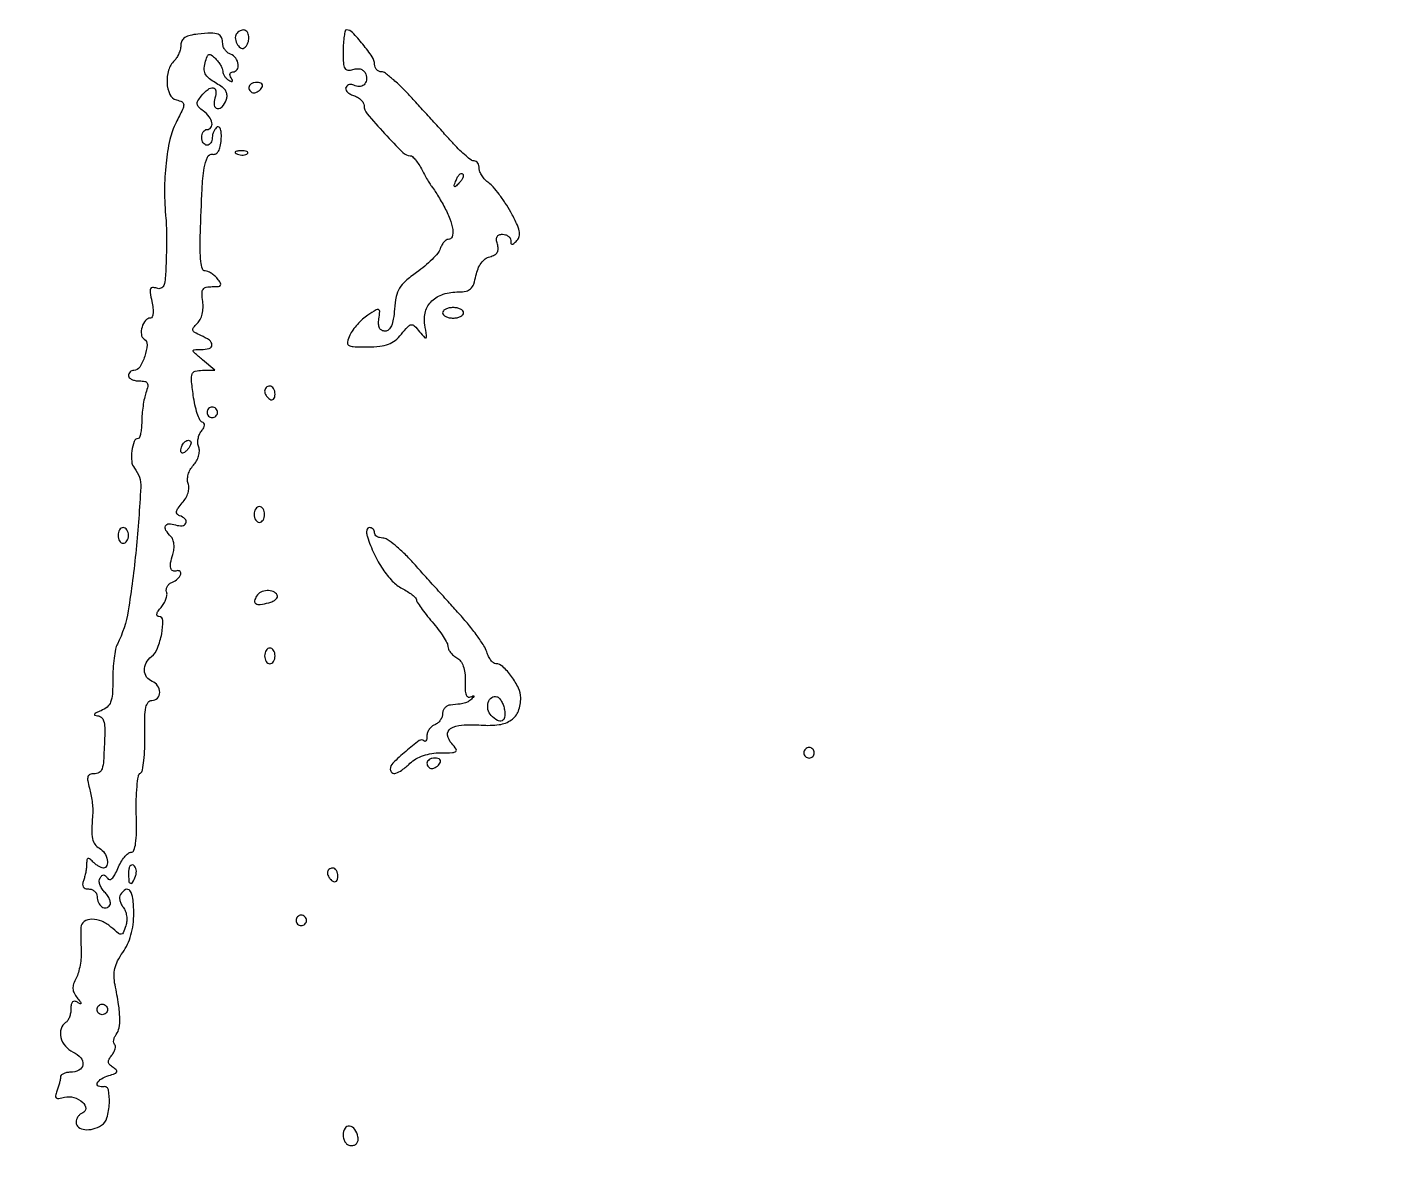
# Model space of a CAD drawing. Extents: x 0 to 4160, y 0 to 3120.
# Drawn here: x 3637.7 to 3898.8, y 150.3 to 365.5 of the extents above; entities that cross this region are included whole.
import ezdxf

# ---------------------------------------------------------------- set-up
doc = ezdxf.new("R2010")
doc.units = 0

msp = doc.modelspace()

# ---------------------------------------------------------------- linework, layer by layer
for points in [[(4159.499279, 606.274193, 0.000001), (4159.667734, 974.478125, 0.000057)], [(757.647081, 3119.740147, 0.000002), (520.492565, 3119.487217, 0.4139)], [(1964.75, 0.149832, 0.000016), (2717.930904, 0.232101, 0.000028), (3351.473438, 0.357111), (3926.491843, 0.502577, 0.944149)], [(4159.806661, 1380.08378, 0.000034), (4159.883999, 1862.25)]]:
    msp.add_lwpolyline(points, format="xyb")
for points in [[(3670.25, 364.21064, 0.031453), (3668.755164, 363.959706, 0.084903), (3667.766422, 363.543301, 0.126947), (3667.204167, 362.940066, 0.125073), (3667, 362.136642, -0.059479), (3666.909841, 361.381419, -0.03903), (3666.63757, 360.547708, -0.039006), (3666.238677, 359.765632, -0.059012), (3665.766195, 359.166195, 0.124283), (3664.656577, 357.307071, 0.085703), (3664.362119, 354.861187, 0.097055), (3664.898524, 352.712833, 0.222789), (3666.150106, 351.670997, -0.055643), (3667.228092, 351.256664, -0.284402), (3667.54287, 350.729748, -0.109029), (3667.332148, 349.841267, -0.00637), (3666.08218, 347.336083, 0.06434), (3664.905477, 344.082699, 0.028348), (3664.166675, 339.558281, 0.026228), (3663.892603, 334.366248, 0.023781), (3664.146398, 329, -0.017559), (3664.226035, 327.667615, -0.004757), (3664.257884, 325.554532, -0.004809), (3664.248139, 323.154136, -0.004974), (3664.192071, 320.781385, -0.008727), (3664.032562, 317.65821, -0.068005), (3663.7375, 316.233992, -0.218418), (3663.203242, 315.683206, -0.186352), (3662.38757, 315.681517, 0.077465), (3661.586452, 315.853766, 0.331161), (3661.202676, 315.600997, 0.12894), (3661.135307, 314.873332, 0.013015), (3661.467025, 313.150132, -0.025001), (3661.679191, 311.885433, -0.051309), (3661.692932, 310.881962, -0.079872), (3661.525957, 310.223203, -0.299271), (3661.186444, 310, 0.22757), (3660.247143, 309.549137, 0.097493), (3659.586419, 308.284296, 0.098129), (3659.456793, 306.869776, 0.232291), (3660.004885, 305.996981, -0.2837), (3660.55076, 304.907143, -0.057662), (3660.093948, 302.695896, -0.057059), (3659.136831, 300.624893, -0.261713), (3658.024751, 300, 0.096568), (3657.633629, 299.923749, 0.09733), (3657.301021, 299.70625, 0.098504), (3657.078323, 299.381602, 0.101565), (3657, 299, 0.196293), (3657.155978, 298.618, 0.086454), (3657.607295, 298.29375, 0.066358), (3658.276099, 298.073596, 0.046404), (3659.067388, 298, -0.044133), (3660.123186, 297.906626, -0.223492), (3660.592918, 297.573984, -0.185792), (3660.685395, 296.951433, -0.029881), (3660.340346, 295.75, 0.032795), (3660.033545, 294.657824, 0.015188), (3659.772536, 293.20625, 0.014971), (3659.589736, 291.658956, 0.020151), (3659.522958, 290.25, -0.018342), (3659.468429, 289.004232, -0.02972), (3659.320692, 287.954687, -0.030041), (3659.115024, 287.179476, -0.323473), (3658.866631, 287, 0.315454), (3658.098989, 286.462169, 0.054754), (3657.655484, 284.642799, 0.052989), (3657.607348, 282.623045, 0.153866), (3658.128947, 281.344629, -0.18846), (3659.339036, 277.695183, -0.011039), (3658.452193, 265.805958, -0.015979), (3656.942464, 254.120516, -0.076991), (3654.877244, 247.763569, 0.068547), (3654.537613, 246.774978, 0.016353), (3654.257691, 245.055013, 0.016508), (3654.064474, 243.040439, 0.015652), (3654, 240.981345, -0.014887), (3653.917065, 238.196503, -0.075638), (3653.593712, 236.683375, -0.127972), (3652.923129, 235.736238, -0.079659), (3651.75, 235.031162, 0.015984), (3650.856298, 234.638311, 0.127397), (3650.514326, 234.350537, 0.501097), (3650.577422, 234.15439, 0.07262), (3651.062274, 234.063386, -0.164315), (3651.791671, 233.783605, -0.142962), (3652.252019, 233.103157, -0.071252), (3652.463908, 231.857891, -0.016962), (3652.447797, 229.75, -0.004166), (3652.232525, 225.439211, -0.059436), (3651.96196, 223.926255, -0.199562), (3651.405971, 223.252112, -0.122407), (3650.391592, 223, 0.097161), (3649.642745, 222.853096, 0.224568), (3649.264779, 222.440451, 0.120674), (3649.218421, 221.663139, 0.022129), (3649.541657, 220.25, -0.019771), (3649.821934, 219.050703, -0.015109), (3650.0364, 217.720313, -0.015348), (3650.161436, 216.46043, -0.034458), (3650.160799, 215.5, 0.00951), (3649.997597, 212.27315, 0.055291), (3650.131743, 210.57768, 0.111165), (3650.587327, 209.531894, 0.107492), (3651.45165, 208.76712, -0.120478), (3652.417312, 207.867503, -0.096521), (3652.95733, 206.548314, -0.142247), (3652.86244, 205.454027, -0.309802), (3652.2, 205, -0.102712), (3651.811004, 205.080761, -0.032763), (3651.2825, 205.3525, -0.031128), (3650.71821, 205.740756, -0.030136), (3650.2, 206.2, 0.026471), (3649.58289, 206.755011, 0.259309), (3649.25, 206.812872, 0.285731), (3649.047735, 206.562143, 0.030557), (3649, 205.781787, -0.029662), (3648.95641, 205.047659, -0.017212), (3648.821697, 204.174275, -0.017166), (3648.625672, 203.304966, -0.02758), (3648.393011, 202.581787, 0.067159), (3648.230887, 201.896449, 0.16701), (3648.348199, 201.40165, 0.176865), (3648.737605, 201.101342, 0.076855), (3649.393011, 201, -0.088448), (3650.006577, 200.890607, -0.094811), (3650.527947, 200.576711, -0.099989), (3650.876732, 200.108738, -0.110744), (3651, 199.559017, 0.104645), (3651.244516, 198.403497, 0.140282), (3651.927477, 197.585719, 0.203112), (3652.753783, 197.422107, 0.205816), (3653.440093, 197.903068, 0.166824), (3653.547301, 198.375887, 0.067564), (3653.386456, 199.025955, 0.056686), (3653.004544, 199.74071, 0.045386), (3652.445433, 200.411709, -0.054098), (3651.895025, 201.096113, -0.062922), (3651.536861, 201.84997, -0.073234), (3651.41444, 202.556141, -0.145774), (3651.561242, 203.099092, -0.056352), (3651.923802, 203.56035, -0.211657), (3652.258424, 203.692025, -0.197402), (3652.597305, 203.535764, -0.048883), (3652.975726, 203.039276, 0.245674), (3653.375687, 202.802013, 0.205969), (3653.843949, 202.974348, 0.081192), (3654.384811, 203.686016, 0.023789), (3654.972046, 204.932514, -0.031883), (3655.548637, 206.106769, -0.040862), (3656.230131, 207.098926, -0.045923), (3656.912369, 207.795045, -0.177759), (3657.470648, 208, 0.311305), (3658.03162, 208.386747, 0.056071), (3658.364883, 209.683309, 0.032934), (3658.524849, 211.84928, 0.009193), (3658.48911, 215.25, -0.012987), (3658.480858, 218.074209, -0.018935), (3658.632374, 220.558359, -0.014763), (3658.890054, 222.555623, -0.213053), (3659.271072, 223.140158, 0.206355), (3659.653773, 223.711124, 0.01676), (3659.929221, 225.533911, 0.020363), (3660.102049, 227.811375, 0.014176), (3660.11925, 230.390158, -0.008725), (3660.104684, 233.83344, -0.047778), (3660.306295, 235.680829, -0.115599), (3660.752039, 236.641666, -0.230522), (3661.487961, 237, 0.206918), (3662.528453, 237.449854, 0.190074), (3662.961685, 238.53776, 0.154863), (3662.563156, 239.808179, 0.149378), (3661.5, 240.638374, -0.152219), (3660.465336, 241.455612, -0.144531), (3660.051625, 242.733592, -0.126323), (3660.380687, 244.169268, -0.104227), (3661.376424, 245.389757, 0.130046), (3662.555716, 246.995708, 0.046857), (3663.348389, 249.74085, 0.050441), (3663.567521, 252.262981, 0.410081), (3662.820012, 253, -0.213924), (3662.494666, 253.145875, -0.241946), (3662.409702, 253.474455, -0.095787), (3662.649637, 254.022415, -0.02824), (3663.214525, 254.75, 0.045902), (3663.764199, 255.512025, 0.047526), (3664.158231, 256.352971, 0.052263), (3664.35104, 257.145089, 0.121065), (3664.286354, 257.749474, -0.125903), (3664.235388, 258.272754, -0.098681), (3664.431708, 258.810373, -0.088182), (3664.846106, 259.280235, -0.07658), (3665.416842, 259.606463, 0.096097), (3666.374475, 260.204204, 0.113094), (3666.973369, 261.087269, 0.314859), (3666.840842, 261.630345, 0.266859), (3666.25, 261.75, -0.166613), (3665.506162, 261.75628, -0.250141), (3665.077038, 262.224425, -0.111002), (3665.045642, 263.249579, -0.02922), (3665.452602, 264.850663, 0.046684), (3665.674082, 265.869615, 0.05575), (3665.683262, 266.851838, 0.063178), (3665.487386, 267.695131, 0.108164), (3665.099337, 268.300663, -0.053456), (3664.15462, 269.47229, -0.244839), (3664.077267, 270.314875, -0.311314), (3664.695802, 270.718799, -0.070674), (3666, 270.5, 0.097247), (3667.273494, 270.354903, 0.279366), (3667.965881, 270.854741, 0.314256), (3667.801357, 271.633168, 0.104643), (3666.75, 272.270567, -0.142472), (3666.291102, 272.597849, -0.2236), (3666.18343, 273.061311, -0.105505), (3666.482706, 273.728025, -0.023277), (3667.27411, 274.709283, 0.05045), (3667.934122, 275.625172, 0.056627), (3668.367443, 276.620833, 0.062942), (3668.533948, 277.581405, 0.103448), (3668.402829, 278.392627, -0.099035), (3668.267775, 279.184229, -0.062545), (3668.41141, 280.113394, -0.057758), (3668.803387, 281.057072, -0.056683), (3669.402829, 281.892627, 0.057039), (3669.995821, 282.720434, 0.056308), (3670.38952, 283.664341, 0.060838), (3670.540249, 284.591659, 0.101854), (3670.412235, 285.368117, -0.077891), (3670.254422, 286.105128, -0.05599), (3670.301943, 286.946941, -0.055785), (3670.535738, 287.760878, -0.075534), (3670.929862, 288.415489, 0.039193), (3671.371802, 289.041949, 0.116486), (3671.52813, 289.540063, 0.192373), (3671.411431, 289.906997, 0.140162), (3671.055474, 290.152754, -0.209463), (3670.618488, 290.550728, -0.025298), (3670.138611, 291.793309, -0.02661), (3669.701577, 293.405262, -0.018907), (3669.377813, 295.25, -0.008889), (3669.025874, 298.214873, -0.112615), (3669.163886, 299.322951, -0.248877), (3669.752357, 299.854648, -0.058309), (3671.114076, 300.033269), (3673.5, 300.066539), (3671.139216, 302.033269, -0.004453), (3669.580086, 303.355856, -0.185059), (3669.375363, 303.737452, -0.435157), (3669.563395, 303.963223, -0.013867), (3670.889216, 304, 0.068185), (3672.435318, 304.211827, 0.341693), (3672.923688, 304.867802, 0.240607), (3672.45346, 305.747738, 0.047055), (3670.839923, 306.658225, -0.022406), (3669.666982, 307.245952, -0.194881), (3669.309018, 307.69175, -0.246743), (3669.407073, 308.195606, -0.035867), (3670.140916, 308.986922, 0.088835), (3670.69815, 309.73187, 0.055104), (3671.078772, 310.75885, 0.050582), (3671.250841, 311.947576, 0.047136), (3671.187494, 313.175883, -0.027072), (3671.047221, 314.703019, -0.153768), (3671.260477, 315.480581, -0.201047), (3671.843585, 315.880506, -0.051135), (3673.008945, 316, 0.019768), (3674.206752, 316.047376, 0.230947), (3674.598559, 316.278524, 0.297845), (3674.600539, 316.68218, 0.029677), (3674, 317.5, 0.040076), (3673.440357, 318.073887, 0.038594), (3672.789577, 318.559133, 0.041166), (3672.148097, 318.89413, 0.100263), (3671.627555, 318.999176, -0.33417), (3671.132356, 319.371176, -0.039585), (3670.838106, 320.805195, -0.028772), (3670.691689, 323.029688, -0.009957), (3670.72941, 326.249176, -0.003842), (3671.058075, 334.605078, -0.026864), (3671.468376, 338.66528, -0.06656), (3672.079634, 340.733622, -0.340479), (3673.066973, 341.265578, 0.167863), (3673.695246, 341.373734, 0.134337), (3674.191157, 341.854773, 0.083222), (3674.534053, 342.745478, 0.032802), (3674.712558, 344.051455, 0.026851), (3674.731674, 345.204821, 0.065791), (3674.589645, 346.03969, 0.144016), (3674.31657, 346.451115, 0.323732), (3673.962558, 346.47686, 0.091057), (3673.593994, 346.143566, 0.053136), (3673.282751, 345.633427, 0.050774), (3673.0714, 345.036306, 0.059753), (3673, 344.440983, -0.067639), (3672.925146, 343.890182, -0.08433), (3672.70625, 343.423289, -0.09965), (3672.38134, 343.111069, -0.142666), (3672, 343, -0.148195), (3671.618646, 343.115568, -0.098894), (3671.29375, 343.440625, -0.082425), (3671.074694, 343.926543, -0.064853), (3671, 344.5, -0.064853), (3671.074694, 345.073457, -0.082425), (3671.29375, 345.559375, -0.098894), (3671.618646, 345.884432, -0.148195), (3672, 346, 0.23975), (3672.752983, 346.383074, 0.210159), (3672.943185, 347.252916, 0.11481), (3672.398452, 348.448137, 0.070911), (3671.287747, 349.531545, -0.036575), (3670.422885, 350.266669, -0.167015), (3670.132893, 350.848734, -0.169615), (3670.264141, 351.480636, -0.037994), (3670.910192, 352.391787, -0.048019), (3672.188272, 353.661486, -0.212172), (3673.187316, 353.93583, -0.362732), (3673.691551, 353.366354, -0.084222), (3673.5, 352, 0.106737), (3673.371403, 350.645599, 0.332042), (3673.965072, 350.019955, 0.258952), (3674.910336, 350.350434, 0.090567), (3675.685876, 351.62379, 0.085894), (3675.822537, 352.315562, 0.082659), (3675.721942, 353.022889, 0.084579), (3675.401559, 353.645919, 0.096302), (3674.904492, 354.095302, -0.014441), (3672.726417, 355.497308, -0.090008), (3671.787358, 356.426913, -0.151635), (3671.476943, 357.396144, -0.066284), (3671.644861, 358.749947, -0.022458), (3672.007687, 359.920018, -0.214291), (3672.362266, 360.287309, -0.26452), (3672.821182, 360.224329, -0.032967), (3673.607261, 359.535596, -0.032695), (3674.140243, 358.927949, -0.032457), (3674.590883, 358.254578, -0.034249), (3674.90475, 357.615325, -0.097291), (3675, 357.130446, 0.094916), (3675.084252, 356.690623, 0.052806), (3675.339137, 356.205832, 0.050026), (3675.712894, 355.752541, 0.056993), (3676.154508, 355.404508, 0.029004), (3676.613152, 355.156574, 0.315645), (3676.809017, 355.190983, 0.315645), (3676.843426, 355.386848, 0.029004), (3676.595492, 355.845492, -0.068937), (3676.400314, 356.287383, -0.143226), (3676.40265, 356.660863, -0.19028), (3676.596262, 356.906838, -0.132745), (3676.940983, 357, 0.252945), (3677.734764, 357.429014, 0.17945), (3677.964877, 358.435891, 0.128695), (3677.48409, 359.617546, 0.141428), (3676.5, 360.361626, -0.078133), (3675.926583, 360.69174, -0.065174), (3675.440625, 361.200655, -0.066724), (3675.112026, 361.803711, -0.091671), (3675, 362.409598, 0.102442), (3674.763555, 363.551533, 0.202719), (3674.106283, 364.179293, 0.100428), (3672.808055, 364.391776, 0.016371)], [(3677.735568, 364.402234, 0.210351), (3677.406646, 363.556057, 0.101767), (3677.696107, 362.406879, 0.122354), (3678.370931, 361.594365, 0.305994), (3679.104785, 361.564761, 0.096533), (3679.447691, 361.881687, 0.052635), (3679.737031, 362.378799, 0.049696), (3679.933596, 362.966781, 0.055887), (3680, 363.559017, 0.10924), (3679.804984, 364.440964, 0.197274), (3679.270167, 364.93523, 0.1881), (3678.520615, 364.923695, 0.099868)], [(3698, 360.932612, 0.012655), (3698.057883, 358.646094, 0.112021), (3698.328944, 357.680704, 0.263443), (3698.888701, 357.33072, 0.087957), (3699.881575, 357.462413, -0.064402), (3700.705913, 357.611316, -0.100714), (3701.416241, 357.503473, -0.113831), (3701.968332, 357.143252, -0.100232), (3702.337901, 356.561826, -0.129077), (3702.460629, 355.447292, -0.170597), (3701.987905, 354.550254, -0.182215), (3701.087268, 354.1828, -0.146147), (3700.069098, 354.457295, 0.10051), (3699.669265, 354.60471, 0.098279), (3699.240211, 354.586228, 0.097591), (3698.848339, 354.404824, 0.097586), (3698.554578, 354.088308, 0.205625), (3698.493446, 353.678216, 0.119853), (3698.734162, 353.233566, 0.082637), (3699.256788, 352.818541, 0.049769), (3699.985479, 352.504609, -0.055342), (3700.755895, 352.162498, -0.060326), (3701.408235, 351.667635, -0.068292), (3701.851366, 351.102448, -0.132915), (3702, 350.553194, 0.177881), (3702.564489, 349.016695, 0.010479), (3705.915034, 345.235726, 0.009893), (3709.43157, 341.57901, 0.198848), (3710.829909, 341, -0.193021), (3711.237391, 340.836607, -0.030626), (3711.833959, 340.192187, -0.030167), (3712.475816, 339.303132, -0.022277), (3713.079426, 338.25, 0.006428), (3713.658873, 337.160389, 0.00794), (3714.227798, 336.160937, 0.006691), (3714.728739, 335.337898, 0.056774), (3714.998406, 335, -0.053707), (3715.279548, 334.652108, -0.005039), (3715.866719, 333.720302, -0.006418), (3716.543167, 332.590214, -0.005005), (3717.25, 331.345708, -0.031892), (3718.394239, 328.932494, -0.062806), (3718.925876, 326.880852, -0.112926), (3718.79411, 325.523822, -0.322838), (3718.067388, 325, 0.153909), (3717.667962, 324.874067, 0.061744), (3717.237884, 324.485937, 0.053274), (3716.844676, 323.919545, 0.044914), (3716.55317, 323.25, -0.09343), (3716.079325, 322.397244, -0.022611), (3714.988127, 321.199088, -0.022415), (3713.588959, 319.916261, -0.020616), (3712.042089, 318.72562, 0.024471), (3709.914864, 317.062015, 0.07866), (3708.758599, 315.692493, 0.085641), (3708.134477, 314.099, 0.032531), (3707.806307, 311.72562, -0.020835), (3707.584278, 309.786875, -0.062147), (3707.216007, 308.505321, -0.107502), (3706.691381, 307.767556, -0.186746), (3706, 307.5, -0.123415), (3705.374572, 307.656762, -0.154011), (3704.958079, 308.08286, -0.108519), (3704.772514, 308.803015, -0.043799), (3704.8251, 309.82226, 0.014952), (3704.984113, 311.272813, 0.340397), (3704.769481, 311.602635, 0.225159), (3704.301943, 311.553255, 0.007971), (3702.729226, 310.558238, 0.037973), (3701.727813, 309.787516, 0.026629), (3700.720809, 308.781107, 0.026987), (3699.855077, 307.707215, 0.049499), (3699.291726, 306.735977, 0.043788), (3698.823853, 305.409822, 0.321735), (3699.053811, 304.818521, 0.137151), (3699.923353, 304.545016, 0.008035), (3702.724424, 304.5, 0.024969), (3705.037017, 304.615557, 0.064869), (3706.657734, 304.994029, 0.079338), (3707.930819, 305.718411, 0.053576), (3709.117696, 306.898909, -0.01284), (3710.389415, 308.388311, -0.17575), (3711.007379, 308.718281, -0.237541), (3711.596896, 308.520344, -0.02469), (3712.602622, 307.398909, 0.009476), (3713.575762, 306.245049, 0.474448), (3713.836696, 306.254129, 0.202881), (3713.935268, 306.640675, 0.003924), (3713.603625, 308.715623, -0.109479), (3713.734128, 311.235156, -0.133778), (3714.934701, 313.257153, -0.118371), (3717.133717, 314.555534, -0.074566), (3720.097506, 315, 0.051712), (3721.483917, 315.143773, 0.138529), (3722.355467, 315.599696, 0.120263), (3722.932116, 316.491193, 0.034357), (3723.368378, 318.091888, -0.044795), (3723.76273, 319.428365, -0.063956), (3724.359539, 320.510003, -0.074265), (3725.125743, 321.284226, -0.096944), (3726.02142, 321.715853, 0.05786), (3726.925121, 322.067788, 0.137135), (3727.444143, 322.560628, 0.144983), (3727.615956, 323.231438, 0.06763), (3727.460655, 324.123965, -0.049499), (3727.281672, 324.970276, -0.147944), (3727.388923, 325.545742, -0.187648), (3727.771962, 325.882913, -0.087929), (3728.432612, 326, -0.074976), (3729.031475, 325.909691, -0.088749), (3729.53958, 325.6475, -0.100688), (3729.879245, 325.257626, -0.129717), (3730, 324.8, 0.052071), (3730.056332, 324.260553, 0.352097), (3730.25, 324.102133, 0.181619), (3730.577539, 324.221987, 0.018824), (3731.189847, 324.789847, 0.144122), (3731.631554, 325.600068, 0.107071), (3731.631067, 326.624799, 0.058748), (3731.138967, 328.056046, 0.014932), (3730.006532, 330.239847, 0.017342), (3728.964572, 331.966614, 0.016897), (3727.796834, 333.632424, 0.017065), (3726.673051, 335.024055, 0.058518), (3725.816684, 335.806704, -0.047103), (3725.121659, 336.413447, -0.043822), (3724.533651, 337.153532, -0.046783), (3724.130109, 337.909546, -0.099528), (3724, 338.556704, 0.065706), (3723.927179, 339.108454, 0.083022), (3723.713806, 339.576032, 0.09915), (3723.397262, 339.888781, 0.146463), (3723.025723, 340, -0.15621), (3722.488611, 340.172001, -0.018), (3721.471392, 340.954687, -0.020291), (3720.303041, 342.005325, -0.015239), (3719.102517, 343.25, -0.000107), (3717.643071, 344.85914, -0.000042), (3715.623216, 347.0875, -0.000041), (3713.435476, 349.501878, -0.000051), (3711.39914, 351.75, 0.012855), (3709.481632, 353.760958, 0.017737), (3707.652873, 355.457812, 0.014454), (3706.072594, 356.745232, 0.165158), (3705.322347, 357, -0.108741), (3704.817855, 357.111031, -0.099735), (3704.388439, 357.42549, -0.095393), (3704.100483, 357.895476, -0.090115), (3704, 358.448478, 0.150413), (3703.566557, 359.856721, 0.022241), (3701.764038, 362.269366, 0.020169), (3699.764156, 364.520071, 0.203753), (3698.635329, 365, 0.345959), (3698.385648, 364.803752, 0.020894), (3698.186628, 363.805205, 0.024063), (3698.04579, 362.491904, 0.01468)], [(3680, 354, 0.092995), (3680.071618, 353.618268, 0.096318), (3680.276414, 353.29375, 0.099231), (3680.581949, 353.076556, 0.105429), (3680.940983, 353, 0.089642), (3681.346558, 353.073302, 0.053229), (3681.7871, 353.29375, 0.051032), (3682.193797, 353.617485, 0.06081), (3682.5, 354, 0.139169), (3682.607943, 354.379648, 0.191142), (3682.478525, 354.70625, 0.138808), (3682.110654, 354.926733, 0.066118), (3681.559017, 355, 0.062283), (3680.962904, 354.925455, 0.080552), (3680.457961, 354.70625, 0.097988), (3680.120018, 354.381379, 0.153634)], [(3677.8125, 341.316886, 0.051402), (3678.359369, 341.160852, 0.05415), (3678.916927, 341.123424, 0.060344), (3679.402231, 341.202593, 0.126455), (3679.729167, 341.395833, 0.296942), (3679.77538, 341.614691, 0.208169), (3679.592839, 341.799335, 0.077125), (3679.112848, 341.910055, 0.028489), (3678.416667, 341.921053, 0.018894), (3677.670344, 341.862007, 0.168741), (3677.37858, 341.720685, 0.470617), (3677.395823, 341.538436, 0.054073)], [(3720.124088, 335.733333, -0.011214), (3719.463552, 335.106486, -0.400052), (3719.270328, 335.111181, -0.286372), (3719.21821, 335.336218, -0.008399), (3719.564293, 336.293128, -0.036269), (3719.866277, 336.940734, -0.070189), (3720.210949, 337.395085, -0.120343), (3720.538684, 337.59249, -0.278911), (3720.806872, 337.526461, -0.20742), (3720.927901, 337.220211, -0.082976), (3720.837219, 336.768815, -0.063152), (3720.558688, 336.246577, -0.043285)], [(3717, 311, 0.191087), (3717.151477, 310.618118, 0.088204), (3717.5875, 310.29375, 0.068025), (3718.234582, 310.073693, 0.048028), (3719, 310, 0.048028), (3719.765418, 310.073693, 0.068025), (3720.4125, 310.29375, 0.088204), (3720.848523, 310.618118, 0.191087), (3721, 311, 0.191087), (3720.848523, 311.381882, 0.088204), (3720.4125, 311.70625, 0.068025), (3719.765418, 311.926307, 0.048028), (3719, 312, 0.048028), (3718.234582, 311.926307, 0.068025), (3717.5875, 311.70625, 0.088204), (3717.151477, 311.381882, 0.191087)], [(3683, 296.059017, 0.089642), (3683.073302, 295.653442, 0.053229), (3683.29375, 295.2129, 0.051032), (3683.617485, 294.806203, 0.06081), (3684, 294.5, 0.139169), (3684.379648, 294.392057, 0.191142), (3684.70625, 294.521475, 0.138808), (3684.926733, 294.889346, 0.066118), (3685, 295.440983, 0.062283), (3684.925455, 296.037096, 0.080552), (3684.70625, 296.542039, 0.097988), (3684.381379, 296.879982, 0.153634), (3684, 297, 0.092995), (3683.618268, 296.928382, 0.096318), (3683.29375, 296.723586, 0.099231), (3683.076556, 296.418051, 0.105429)], [(3672, 292, 0.099038), (3672.076342, 291.618362, 0.097945), (3672.29375, 291.29375, 0.097945), (3672.618362, 291.076342, 0.099038), (3673, 291, 0.099038), (3673.381638, 291.076342, 0.097945), (3673.70625, 291.29375, 0.097945), (3673.923658, 291.618362, 0.099038), (3674, 292, 0.099038), (3673.923658, 292.381638, 0.097945), (3673.70625, 292.70625, 0.097945), (3673.381638, 292.923658, 0.099038), (3673, 293, 0.099038), (3672.618362, 292.923658, 0.097945), (3672.29375, 292.70625, 0.097945), (3672.076342, 292.381638, 0.099038)], [(3668.183333, 284.783333, -0.034019), (3667.693024, 284.355562, -0.131573), (3667.322581, 284.204271, -0.290264), (3667.093678, 284.31173, -0.142677), (3667, 284.633333, -0.094783), (3667.175276, 285.54964, -0.102202), (3667.674729, 286.309147, -0.145728), (3668.299565, 286.647242, -0.253202), (3668.85, 286.483333, -0.212536), (3668.959631, 286.197768, -0.080535), (3668.867292, 285.770833, -0.061283), (3668.5985, 285.274266, -0.041736)], [(3681, 272.5, 0.064853), (3681.074694, 271.926543, 0.082425), (3681.29375, 271.440625, 0.098894), (3681.618646, 271.115568, 0.148195), (3682, 271, 0.148195), (3682.381354, 271.115568, 0.098894), (3682.70625, 271.440625, 0.082425), (3682.925306, 271.926543, 0.064853), (3683, 272.5, 0.064853), (3682.925306, 273.073457, 0.082425), (3682.70625, 273.559375, 0.098894), (3682.381354, 273.884432, 0.148195), (3682, 274, 0.148195), (3681.618646, 273.884432, 0.098894), (3681.29375, 273.559375, 0.082425), (3681.074694, 273.073457, 0.064853)], [(3655, 268.5, 0.064853), (3655.074694, 267.926543, 0.082425), (3655.29375, 267.440625, 0.098894), (3655.618646, 267.115568, 0.148195), (3656, 267, 0.148195), (3656.381354, 267.115568, 0.098894), (3656.70625, 267.440625, 0.082425), (3656.925306, 267.926543, 0.064853), (3657, 268.5, 0.064853), (3656.925306, 269.073457, 0.082425), (3656.70625, 269.559375, 0.098894), (3656.381354, 269.884432, 0.148195), (3656, 270, 0.148195), (3655.618646, 269.884432, 0.098894), (3655.29375, 269.559375, 0.082425), (3655.074694, 269.073457, 0.064853)], [(3702.62804, 268.25, 0.031766), (3703.92616, 264.96125, 0.037942), (3705.567825, 262.062505, 0.042272), (3707.395192, 259.782499, 0.082562), (3709.25, 258.384389, -0.019265), (3710.30347, 257.781647, -0.026805), (3711.192877, 257.157622, -0.025689), (3711.847759, 256.58697, -0.202558), (3712.002346, 256.22432, 0.144907), (3712.133675, 255.785912, 0.009573), (3712.883875, 254.684644, 0.013216), (3713.852411, 253.393479, 0.009461), (3715, 252, -0.015567), (3716.147074, 250.571962, -0.019469), (3717.116125, 249.175534, -0.018008), (3717.828932, 247.963716, -0.124066), (3717.997654, 247.29969, 0.114183), (3718.121086, 246.770944, 0.053242), (3718.498968, 246.172349, 0.048825), (3719.050123, 245.6006, 0.049029), (3719.70096, 245.147475, -0.103976), (3720.441508, 244.501347, -0.077165), (3720.95602, 243.541716, -0.060113), (3721.242594, 242.248317, -0.031586), (3721.299999, 240.599978, 0.018854), (3721.314922, 239.006694, 0.07412), (3721.504774, 238.045665, 0.195899), (3721.861863, 237.646571, 0.248277), (3722.349039, 237.662518, -0.017094), (3722.78061, 237.890086, -0.288131), (3722.933868, 237.873159, -0.409056), (3722.949385, 237.747794, -0.021966), (3722.666667, 237.410325, -0.054416), (3722.027931, 236.849205, -0.078375), (3721.3535, 236.518709, -0.045874), (3720.370469, 236.311718, -0.008177), (3718.5, 236.125, 0.098352), (3717.927364, 235.960823, 0.090147), (3717.440625, 235.586874, 0.089481), (3717.113937, 235.062783, 0.095014), (3717, 234.468615, -0.088478), (3716.887915, 233.840167, -0.06652), (3716.559375, 233.217991, -0.065663), (3716.073415, 232.696157, -0.081035), (3715.5, 232.361626, 0.082416), (3714.926584, 232.024983, 0.065864), (3714.440625, 231.496951, 0.066395), (3714.112105, 230.865608, 0.087019), (3714, 230.226345, -0.036328), (3713.959306, 229.666996, -0.101356), (3713.826037, 229.298786, -0.238143), (3713.630361, 229.177756, -0.221455), (3713.407784, 229.258883, 0.371586), (3712.535184, 229.323442, 0.016192), (3709.948489, 227.273796, 0.018728), (3707.506979, 225.044882, 0.201002), (3707, 223.834702, 0.246096), (3707.325893, 223.212677, 0.230297), (3708.038979, 223.102794, 0.086138), (3709.225751, 223.708117, 0.026634), (3710.769625, 225, -0.059467), (3711.913836, 225.836419, -0.045701), (3713.327469, 226.469572, -0.043052), (3714.924079, 226.866573, -0.039435), (3716.613174, 227, 0.00736), (3718.908491, 227.033787, 0.165774), (3719.520487, 227.262746, 0.393171), (3719.580294, 227.702969, 0.028598), (3718.748454, 228.75, -0.141902), (3717.959222, 230.398024, -0.302524), (3718.513256, 231.62925, -0.127176), (3720.632289, 232.302007, -0.030039), (3724.375197, 232.280915, 0.047939), (3727.804118, 232.384186, 0.120155), (3730.126368, 233.271772, 0.15078), (3731.465393, 234.9715, 0.092431), (3731.934927, 237.5, 0.114214), (3731.508688, 239.335506, 0.044591), (3730.151534, 241.57543, 0.043241), (3728.495781, 243.462145, 0.193377), (3727.157095, 244, -0.173873), (3726.715654, 244.158295, -0.057714), (3726.231284, 244.660937, -0.049267), (3725.781832, 245.388884, -0.038915), (3725.440995, 246.25, 0.068126), (3724.892076, 247.430842, 0.013988), (3723.592828, 249.333404, 0.014479), (3721.944531, 251.474472, 0.013166), (3720.123607, 253.587119, -0.000503), (3718.049681, 255.873569, -0.000316), (3715.630348, 258.549618, -0.000317), (3713.253322, 261.185577, -0.000582), (3711.320131, 263.337119, 0.017274), (3709.604684, 265.122681, 0.02238), (3707.906873, 266.630279, 0.020896), (3706.415963, 267.739372, 0.150573), (3705.570131, 268, -0.061822), (3704.969751, 268.074518, -0.080204), (3704.461226, 268.29375, -0.097802), (3704.12085, 268.618615, -0.154647), (3704, 269, 0.095827), (3703.92617, 269.381687, 0.097132), (3703.715469, 269.70625, 0.098664), (3703.401, 269.923543, 0.102345), (3703.031385, 270, 0.210179), (3702.709283, 269.858344, 0.129622), (3702.513348, 269.485937, 0.085903), (3702.482127, 268.920308, 0.049087)], [(3681.458881, 256.933469, 0.084473), (3681.081819, 256.003038, 0.332422), (3681.321693, 255.473557, 0.163926), (3682.158867, 255.32243, 0.02736), (3683.782423, 255.653353, 0.042551), (3684.58382, 255.937585, 0.074996), (3685.171792, 256.319113, 0.115983), (3685.462348, 256.730827, 0.238683), (3685.429736, 257.11369, 0.162233), (3684.641917, 257.771301, 0.105198), (3683.460666, 257.96711, 0.101823), (3682.269497, 257.665109, 0.142445)], [(3683, 245.5, 0.064853), (3683.074694, 244.926543, 0.082425), (3683.29375, 244.440625, 0.098894), (3683.618646, 244.115568, 0.148195), (3684, 244, 0.148195), (3684.381354, 244.115568, 0.098894), (3684.70625, 244.440625, 0.082425), (3684.925306, 244.926543, 0.064853), (3685, 245.5, 0.064853), (3684.925306, 246.073457, 0.082425), (3684.70625, 246.559375, 0.098894), (3684.381354, 246.884432, 0.148195), (3684, 247, 0.148195), (3683.618646, 246.884432, 0.098894), (3683.29375, 246.559375, 0.082425), (3683.074694, 246.073457, 0.064853)], [(3728.819551, 235.171672, -0.065596), (3728.840979, 233.752027, -0.272228), (3728.344437, 233.095439, -0.243003), (3727.470887, 233.169897, -0.055959), (3726.278145, 234.121855, -0.145613), (3725.66202, 235.259909, -0.126396), (3725.722486, 236.619416, -0.162906), (3726.39245, 237.560089, -0.241193), (3727.373207, 237.713936, -0.130958), (3727.828318, 237.416944, -0.053784), (3728.262873, 236.814277, -0.048272), (3728.613878, 236.029928, -0.044584)], [(3786, 227, 0.099038), (3786.076342, 226.618362, 0.097945), (3786.29375, 226.29375, 0.097945), (3786.618362, 226.076342, 0.099038), (3787, 226, 0.099038), (3787.381638, 226.076342, 0.097945), (3787.70625, 226.29375, 0.097945), (3787.923658, 226.618362, 0.099038), (3788, 227, 0.099038), (3787.923658, 227.381638, 0.097945), (3787.70625, 227.70625, 0.097945), (3787.381638, 227.923658, 0.099038), (3787, 228, 0.099038), (3786.618362, 227.923658, 0.097945), (3786.29375, 227.70625, 0.097945), (3786.076342, 227.381638, 0.099038)], [(3714, 225, 0.092995), (3714.071618, 224.618268, 0.096318), (3714.276414, 224.29375, 0.099231), (3714.581949, 224.076556, 0.105429), (3714.940983, 224, 0.089642), (3715.346558, 224.073302, 0.053229), (3715.7871, 224.29375, 0.051032), (3716.193797, 224.617485, 0.06081), (3716.5, 225, 0.139169), (3716.607943, 225.379648, 0.191142), (3716.478525, 225.70625, 0.138808), (3716.110654, 225.926733, 0.066118), (3715.559017, 226, 0.062283), (3714.962904, 225.925455, 0.080552), (3714.457961, 225.70625, 0.097988), (3714.120018, 225.381379, 0.153634)], [(3657, 204.059017, 0.020503), (3657.063011, 202.523001, 0.275668), (3657.377209, 202.082867, 0.395517), (3657.794126, 202.230543, 0.027681), (3658.349337, 203.467975, 0.066719), (3658.493102, 204.073335, 0.072258), (3658.466258, 204.678351, 0.081026), (3658.279146, 205.190464, 0.126981), (3657.956326, 205.526992, 0.214542), (3657.594852, 205.57458, 0.177225), (3657.280921, 205.339579, 0.099152), (3657.068264, 204.806756, 0.045552)], [(3695, 204.059017, 0.089642), (3695.073302, 203.653442, 0.053229), (3695.29375, 203.2129, 0.051032), (3695.617485, 202.806203, 0.06081), (3696, 202.5, 0.139169), (3696.379648, 202.392057, 0.191142), (3696.70625, 202.521475, 0.138808), (3696.926733, 202.889346, 0.066118), (3697, 203.440983, 0.062283), (3696.925455, 204.037096, 0.080552), (3696.70625, 204.542039, 0.097988), (3696.381379, 204.879982, 0.153634), (3696, 205, 0.092995), (3695.618268, 204.928382, 0.096318), (3695.29375, 204.723586, 0.099231), (3695.076556, 204.418051, 0.105429)], [(3655.472927, 199.956195, 0.123384), (3655.31269, 199.452583, 0.068331), (3655.360628, 198.805347, 0.0615), (3655.597703, 198.120424, 0.059232), (3655.996529, 197.504183, -0.086282), (3656.396257, 196.80699, -0.052683), (3656.625287, 195.883813, -0.05069), (3656.661847, 194.885837, -0.060739), (3656.488091, 193.962478, -0.019945), (3656.008602, 192.637475, -0.283642), (3655.619387, 192.353138, -0.193688), (3655.084933, 192.521087, -0.009602), (3653.655472, 193.740615, 0.082495), (3651.894377, 194.846942, 0.102201), (3649.997894, 195.216767, 0.144431), (3648.549058, 194.771788, 0.228887), (3647.898683, 193.676676, 0.020896), (3647.869942, 193.025491, 0.004644), (3647.877709, 191.91055, 0.004816), (3647.911079, 190.62171, 0.00463), (3647.969556, 189.316685, -0.033409), (3647.95202, 187.941806, -0.025169), (3647.756211, 186.442603, -0.025689), (3647.426954, 185.046247, -0.052163), (3647.001479, 184.002763, 0.039665), (3646.508882, 182.875901, 0.095398), (3646.379989, 181.978155, 0.104626), (3646.597209, 181.148644, 0.054167), (3647.180606, 180.244119, -0.0076), (3647.805907, 179.448109, -0.143908), (3647.917788, 179.155156, -0.576131), (3647.799334, 179.073353, -0.025008), (3647.25, 179.367059, 0.099043), (3646.707319, 179.561196, 0.237077), (3646.312378, 179.430558, 0.155885), (3646.070772, 178.962493, 0.041831), (3646, 178.118034, -0.045566), (3645.925948, 177.307139, -0.045713), (3645.70625, 176.523987, -0.049743), (3645.383658, 175.879804, -0.113876), (3645, 175.5, 0.187364), (3644.116118, 174.329526, 0.131474), (3644.09124, 172.660654, 0.111779), (3644.939051, 170.988213, 0.113346), (3646.420857, 169.854106, -0.103914), (3647.886044, 168.775433, -0.21974), (3648.28913, 167.456004, -0.244509), (3647.541693, 166.399504, -0.11943), (3645.893011, 166, 0.046539), (3645.168471, 165.932416, 0.066498), (3644.556072, 165.730275, 0.086604), (3644.142871, 165.432535, 0.195853), (3644, 165.081787, -0.046927), (3643.955858, 164.612498, -0.014662), (3643.803578, 163.921433, -0.01451), (3643.587295, 163.155548, -0.015541), (3643.33133, 162.421048, 0.040467), (3643.072677, 161.53989, 0.280717), (3643.217446, 161.134151, 0.21225), (3643.693742, 161.006203, 0.024985), (3644.794562, 161.236026, -0.137797), (3646.566925, 161.203959, -0.105394), (3648.274313, 160.266835, -0.205812), (3648.836337, 159.111799, -0.335012), (3648.25, 158.254045, 0.092683), (3647.77223, 157.987115, 0.06988), (3647.367188, 157.540772, 0.068449), (3647.093651, 156.989655, 0.081183), (3647, 156.416667, 0.239638), (3647.45518, 155.521482, 0.130534), (3648.633093, 155.06409, 0.092818), (3650.250384, 155.184507, 0.076528), (3651.837674, 155.878515, 0.187527), (3652.892313, 157.309568, 0.052168), (3653.344602, 160.110087, 0.060997), (3653.178493, 162.624554, 0.417025), (3652.25, 163.25, -0.147112), (3651.265689, 163.343527, -0.429371), (3651.043751, 163.911017, -0.149695), (3651.827659, 164.777307, -0.067757), (3653.25, 165.383343, 0.018043), (3654.400355, 165.743684, 0.1884), (3654.767943, 166.060966, 0.337717), (3654.707942, 166.421085, 0.04567), (3654.064302, 166.923759, -0.0539), (3653.411914, 167.450735, -0.17002), (3653.172462, 167.950485, -0.15749), (3653.288526, 168.516039, -0.044504), (3653.805626, 169.265794, 0.046164), (3654.20931, 169.855273, 0.062437), (3654.450712, 170.453601, 0.078252), (3654.503889, 170.970138, 0.185019), (3654.348823, 171.317843, -0.159242), (3654.177519, 171.655442, -0.079513), (3654.17992, 172.139768, -0.066109), (3654.347959, 172.691431, -0.053151), (3654.663884, 173.225834, 0.117553), (3655.202527, 174.478572, 0.049187), (3655.338757, 176.322467, 0.032605), (3655.104393, 178.927187, 0.010874), (3654.431342, 182.697131, -0.043179), (3654.242245, 184.376748, -0.064886), (3654.394794, 185.841348, -0.061622), (3654.927287, 187.271363, -0.03482), (3655.89426, 188.851502, 0.045783), (3656.81592, 190.434403, 0.040992), (3657.474576, 192.217552, 0.038157), (3657.868695, 194.206511, 0.029845), (3658, 196.40437, 0.027757), (3657.845603, 199.18343, 0.127533), (3657.274738, 200.678723, 0.378442), (3656.444396, 200.872122, 0.13137)], [(3689, 195, 0.099038), (3689.076342, 194.618362, 0.097945), (3689.29375, 194.29375, 0.097945), (3689.618362, 194.076342, 0.099038), (3690, 194, 0.099038), (3690.381638, 194.076342, 0.097945), (3690.70625, 194.29375, 0.097945), (3690.923658, 194.618362, 0.099038), (3691, 195, 0.099038), (3690.923658, 195.381638, 0.097945), (3690.70625, 195.70625, 0.097945), (3690.381638, 195.923658, 0.099038), (3690, 196, 0.099038), (3689.618362, 195.923658, 0.097945), (3689.29375, 195.70625, 0.097945), (3689.076342, 195.381638, 0.099038)], [(3653, 178, -0.099038), (3652.923658, 177.618362, -0.097945), (3652.70625, 177.29375, -0.097945), (3652.381638, 177.076342, -0.099038), (3652, 177, -0.099038), (3651.618362, 177.076342, -0.097945), (3651.29375, 177.29375, -0.097945), (3651.076342, 177.618362, -0.099038), (3651, 178, -0.099038), (3651.076342, 178.381638, -0.097945), (3651.29375, 178.70625, -0.097945), (3651.618362, 178.923658, -0.099038), (3652, 179, -0.099038), (3652.381638, 178.923658, -0.097945), (3652.70625, 178.70625, -0.097945), (3652.923658, 178.381638, -0.099038)], [(3698, 154.083333, 0.066422), (3698.111401, 153.248452, 0.09567), (3698.438799, 152.58104, 0.111791), (3698.945354, 152.15323, 0.12024), (3699.573324, 152, 0.099154), (3700.179808, 152.121465, 0.133817), (3700.619304, 152.46353, 0.126354), (3700.840365, 152.99829, 0.083236), (3700.823324, 153.667134, 0.100818), (3700.230213, 155.099763, 0.210781), (3699.229205, 155.729914, 0.297834), (3698.357221, 155.327282, 0.14074)]]:
    msp.add_lwpolyline(points, format="xyb", close=True)

doc.saveas('drawing.dxf')
